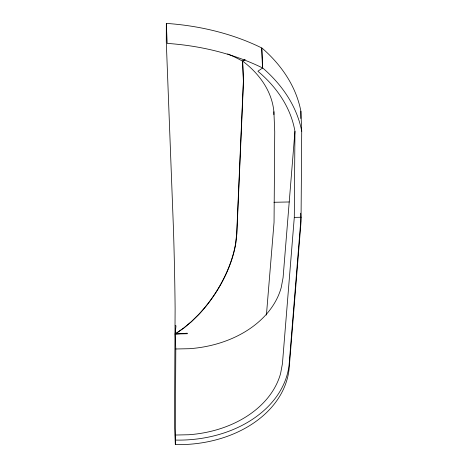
<?xml version="1.0" encoding="UTF-8"?>
<svg xmlns="http://www.w3.org/2000/svg" width="468" height="468" viewBox="0 0 468 468"><rect width="100%" height="100%" fill="white"/><g stroke="black" fill="none" stroke-linecap="round" stroke-linejoin="round"><path stroke-width="0.7" d="M166.333 23.4L167.164 43.395A201.076 134.983 -2.4 0 1 262.495 67.913L261.671 47.917A201.076 134.983 -2.4 0 0 166.333 23.4L166.28 41.535L173.376 226.933A84.1 1.86 88.8 0 1 175.114 308.664L174.494 424.587L175.33 444.6A111.156 82.427 0.4 0 0 289.119 368.737L301.035 221.774L300.678 213.197M175.33 444.6L175.798 348.988L175.178 334.017L175.98 325.822L175.202 325.757M273.874 114.642L273.897 111.723A129.905 87.089 -2.4 0 0 242.664 61.115L245.062 59.465M175.155 435.041L188.774 434.743A104.393 77.413 0.4 0 0 280.589 373.528L282.432 363.689L294.296 217.38L294.945 131.344A181.765 121.861 -2.4 0 0 257.886 71.241L262.683 67.948L261.846 47.929A201.076 134.807 -2.4 0 1 300.883 111.191L301.72 131.21L301.07 217.246L289.154 364.209A111.156 82.427 0.4 0 1 175.365 440.072M300.825 118.498L300.883 111.191M266.415 315.058L274.049 222.306L274.734 131.742L273.897 111.723M294.945 131.344L283.081 277.653L281.239 287.487A104.393 77.413 0.4 0 1 189.423 348.701L175.798 348.988M242.664 61.115L243.506 81.128L236.849 233.854L235.843 243.062A84.1 45.56 -56.8 0 1 198.555 314.73L191.318 321.791L183.854 327.998L175.178 334.017L187.27 333.204L187.387 333.725L175.178 334.017L183.83 327.974L191.272 321.75L198.485 314.671A84.1 45.373 -56.9 0 0 235.679 242.956L236.691 233.754L243.378 81.145L242.547 61.15L244.934 59.494M273.938 202.275L289.259 201.971M294.296 217.38L301.07 217.246M262.683 67.948A201.076 134.807 -2.4 0 1 301.72 131.21M227.647 53.931A129.905 87.206 -2.4 0 1 242.547 61.15"/></g></svg>
